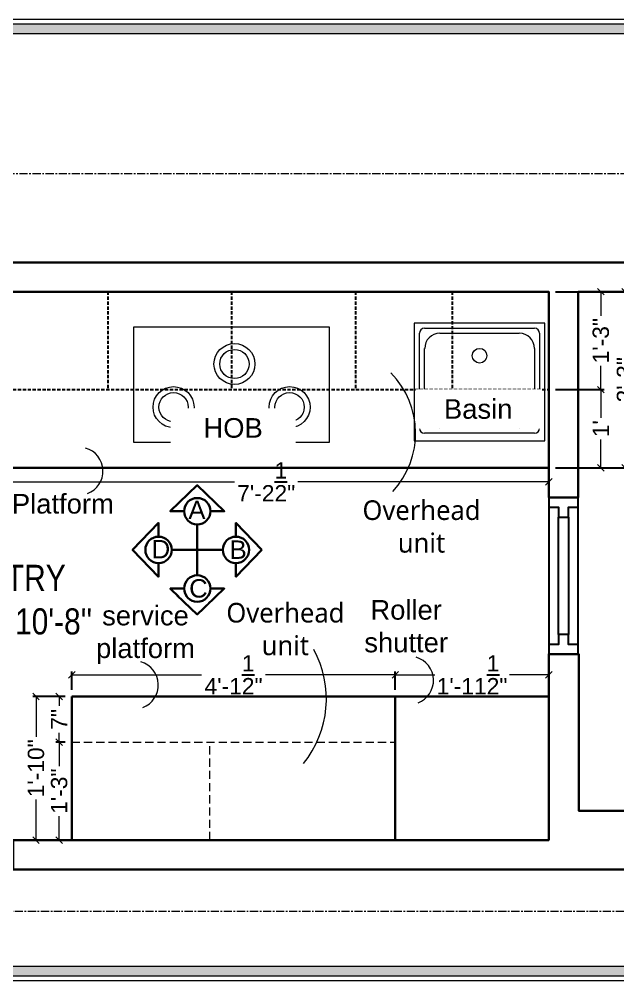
# Model space of a CAD drawing. Header units: millimetres. Extents: x 56222 to 3066687, y -650199 to -121287.
# Drawn here: x 133235 to 133326.6, y -184458.1 to -184310.8 of the extents above; entities that cross this region are included whole.
import ezdxf

# ---------------------------------------------------------------- set-up
doc = ezdxf.new("R2010")
doc.units = ezdxf.units.MM
doc.header["$MEASUREMENT"] = 0
doc.header["$PDMODE"] = 35
for name, pattern in [('CENTER', [2, 1.25, -0.25, 0.25, -0.25]), ('DASHED', [0.75, 0.5, -0.25]), ('DASHEDX2', [1.5, 1, -0.5]), ('HIDDEN', [0.375, 0.25, -0.125])]:
    doc.linetypes.add(name, pattern=pattern)
doc.layers.get('Defpoints').update_dxf_attribs({"color": 220})
for name, color, linetype, lineweight in [('dim05', 1, 'Continuous', 13), ('Dimension', 10, 'DASHEDX2', 20), ('FIRST FLOOR', 7, 'Continuous', 9), ('FIRST FLOOR ( TEXT )', 7, 'Continuous', 9), ('FIRST FLOOR_( PLine )_', 251, 'Continuous', 30), ('FUR1', 1, 'Continuous', 0), ('FURNITURE', 32, 'Continuous', 9), ('Labelling', 1, 'Continuous', 25), ('Text', 7, 'Continuous', 15), ('wall', 7, 'Continuous', 30)]:
    doc.layers.add(name, color=color, linetype=linetype, lineweight=lineweight)
doc.layers.add('XX~SLAB ( PLINE )', color=251, linetype='Continuous', plot=False)
doc.styles.add('Arial', font='arial.ttf')
doc.styles.add('KATHA', font='swissc.ttf')
doc.styles.get("Standard").update_dxf_attribs({"font": 'arial.ttf', "height": 6})
doc.dimstyles.new('ISO-25', dxfattribs={"dimtxt": 2.5, "dimasz": 1, "dimexe": 0.5, "dimexo": 1, "dimtad": 0, "dimdec": 1, "dimlunit": 4, "dimtxsty": 'Standard', "dimblk": 'OBLIQUE', "dimcen": 2.5, "dimclrd": 1, "dimclre": 1, "dimclrt": 5, "dimadec": 0, "dimazin": 0, "dimtfac": 1, "dimtdec": 1, "dimtmove": 0, "dimatfit": 3, "dimfxl": 1, "dimlwd": -1, "dimarcsym": 0})

# ---------------------------------------------------------------- blocks, each defined once
blk = doc.blocks.new('_Oblique')
at = {"layer": 'wall', "color": 0, "lineweight": -2}
blk.add_line((-0.5, -0.5), (0.5, 0.5), dxfattribs=at)
blk = doc.blocks.new('*D166')
at = {"layer": 'Defpoints', "color": 0, "lineweight": 30, "transparency": 16777216}
for p in [(133229.55, -184375.97), (133316.07, -184379.47), (133316.07, -184381.63)]:
    blk.add_point(p, dxfattribs=at)
at = {"layer": 'dim05', "color": 1, "linetype": 'Continuous', "lineweight": -2, "transparency": 16777216}
for p, q in [((133229.55, -184376.97), (133229.55, -184382.13)), ((133316.07, -184380.47), (133316.07, -184382.13))]:
    blk.add_line(p, q, dxfattribs=at)
at = {"layer": 'dim05', "color": 1, "linetype": 'Continuous', "transparency": 16777216}
for p, q in [((133229.55, -184381.63), (133267.96, -184381.63)), ((133316.07, -184381.63), (133277.66, -184381.63))]:
    blk.add_line(p, q, dxfattribs=at)
at = {"layer": 'dim05', "color": 1, "transparency": 16777216, "rotation": 180}
blk.add_blockref('_Oblique', (133229.55, -184381.63), dxfattribs=at)
at = {"layer": 'dim05', "color": 1, "transparency": 16777216}
blk.add_blockref('_Oblique', (133316.07, -184381.63), dxfattribs=at)
at = {"layer": 'dim05', "color": 5, "lineweight": 25, "transparency": 16777216, "insert": (133272.81, -184381.63), "char_height": 2.5, "attachment_point": 5, "style": 'Arial'}
blk.add_mtext('7\'-2{\\H1x;\\S1/2;}"', dxfattribs=at)
blk = doc.blocks.new('*D167')
at = {"layer": 'Defpoints', "color": 0, "lineweight": 30, "transparency": 16777216}
for p in [(133316.07, -184352.51), (133324.04, -184352.51), (133316.07, -184367.51)]:
    blk.add_point(p, dxfattribs=at)
at = {"layer": 'dim05', "color": 1, "linetype": 'Continuous', "lineweight": -2, "transparency": 16777216}
for p, q in [((133317.07, -184352.51), (133324.54, -184352.51)), ((133317.07, -184367.51), (133324.54, -184367.51))]:
    blk.add_line(p, q, dxfattribs=at)
at = {"layer": 'dim05', "color": 1, "linetype": 'Continuous', "transparency": 16777216}
for p, q in [((133324.04, -184352.51), (133324.04, -184356.18)), ((133324.04, -184367.51), (133324.04, -184363.84))]:
    blk.add_line(p, q, dxfattribs=at)
at = {"layer": 'dim05', "color": 1, "transparency": 16777216}
for p, rotation in [((133324.04, -184352.51), 90), ((133324.04, -184367.51), 270)]:
    blk.add_blockref('_Oblique', p, dxfattribs=dict(at, rotation=rotation))
at = {"layer": 'dim05', "color": 5, "lineweight": 25, "transparency": 16777216, "insert": (133324.04, -184360.01), "char_height": 2.5, "attachment_point": 5, "rotation": 90, "style": 'Arial'}
blk.add_mtext('1\'-3"', dxfattribs=at)
blk = doc.blocks.new('*D202')
at = {"layer": 'Defpoints', "color": 0, "lineweight": 30, "transparency": 16777216}
for p in [(133316.07, -184367.51), (133316.07, -184379.47), (133324.04, -184379.47)]:
    blk.add_point(p, dxfattribs=at)
at = {"layer": 'dim05', "color": 1, "linetype": 'Continuous', "lineweight": -2, "transparency": 16777216}
for p, q in [((133317.07, -184367.51), (133324.54, -184367.51)), ((133317.07, -184379.47), (133324.54, -184379.47))]:
    blk.add_line(p, q, dxfattribs=at)
at = {"layer": 'dim05', "color": 1, "linetype": 'Continuous', "transparency": 16777216}
for p, q in [((133324.04, -184367.51), (133324.04, -184371.83)), ((133324.04, -184379.47), (133324.04, -184375.15))]:
    blk.add_line(p, q, dxfattribs=at)
at = {"layer": 'dim05', "color": 1, "transparency": 16777216}
for p, rotation in [((133324.04, -184367.51), 90), ((133324.04, -184379.47), 270)]:
    blk.add_blockref('_Oblique', p, dxfattribs=dict(at, rotation=rotation))
at = {"layer": 'dim05', "color": 5, "lineweight": 25, "transparency": 16777216, "insert": (133324.04, -184373.49), "char_height": 2.5, "attachment_point": 5, "rotation": 90, "style": 'Arial'}
blk.add_mtext("1'", dxfattribs=at)
blk = doc.blocks.new('*D203')
at = {"layer": 'Defpoints', "color": 0, "lineweight": 30, "transparency": 16777216}
for p in [(133243.04, -184414.51), (133237.57, -184436.51), (133243.04, -184436.51)]:
    blk.add_point(p, dxfattribs=at)
at = {"layer": 'dim05', "color": 1, "linetype": 'Continuous', "lineweight": -2, "transparency": 16777216}
for p, q in [((133242.04, -184414.51), (133237.07, -184414.51)), ((133242.04, -184436.51), (133237.07, -184436.51))]:
    blk.add_line(p, q, dxfattribs=at)
at = {"layer": 'dim05', "color": 1, "linetype": 'Continuous', "transparency": 16777216}
for p, q in [((133237.57, -184414.51), (133237.57, -184420.71)), ((133237.57, -184436.51), (133237.57, -184430.31))]:
    blk.add_line(p, q, dxfattribs=at)
at = {"layer": 'dim05', "color": 1, "transparency": 16777216}
for p, rotation in [((133237.57, -184414.51), 90), ((133237.57, -184436.51), 270)]:
    blk.add_blockref('_Oblique', p, dxfattribs=dict(at, rotation=rotation))
at = {"layer": 'dim05', "color": 5, "lineweight": 25, "transparency": 16777216, "insert": (133237.57, -184425.51), "char_height": 2.5, "attachment_point": 5, "rotation": 90, "style": 'Arial'}
blk.add_mtext('1\'-10"', dxfattribs=at)
blk = doc.blocks.new('*D204')
at = {"layer": 'Defpoints', "color": 0, "lineweight": 30, "transparency": 16777216}
for p in [(133243.04, -184421.51), (133241.12, -184436.51), (133243.04, -184436.51)]:
    blk.add_point(p, dxfattribs=at)
at = {"layer": 'dim05', "color": 1, "linetype": 'Continuous', "lineweight": -2, "transparency": 16777216}
for p, q in [((133242.04, -184421.51), (133240.62, -184421.51)), ((133242.04, -184436.51), (133240.62, -184436.51))]:
    blk.add_line(p, q, dxfattribs=at)
at = {"layer": 'dim05', "color": 1, "linetype": 'Continuous', "transparency": 16777216}
for p, q in [((133241.12, -184421.51), (133241.12, -184425.18)), ((133241.12, -184436.51), (133241.12, -184432.84))]:
    blk.add_line(p, q, dxfattribs=at)
at = {"layer": 'dim05', "color": 1, "transparency": 16777216}
for p, rotation in [((133241.12, -184421.51), 90), ((133241.12, -184436.51), 270)]:
    blk.add_blockref('_Oblique', p, dxfattribs=dict(at, rotation=rotation))
at = {"layer": 'dim05', "color": 5, "lineweight": 25, "transparency": 16777216, "insert": (133241.12, -184429.01), "char_height": 2.5, "attachment_point": 5, "rotation": 90, "style": 'Arial'}
blk.add_mtext('1\'-3"', dxfattribs=at)
blk = doc.blocks.new('*D205')
at = {"layer": 'Defpoints', "color": 0, "lineweight": 30, "transparency": 16777216}
for p in [(133241.12, -184414.51), (133243.04, -184414.51), (133243.04, -184421.51)]:
    blk.add_point(p, dxfattribs=at)
at = {"layer": 'dim05', "color": 1, "linetype": 'Continuous', "lineweight": -2, "transparency": 16777216}
for p, q in [((133242.04, -184414.51), (133240.62, -184414.51)), ((133242.04, -184421.51), (133240.62, -184421.51))]:
    blk.add_line(p, q, dxfattribs=at)
at = {"layer": 'dim05', "color": 1, "linetype": 'Continuous', "transparency": 16777216}
for p, q in [((133241.12, -184414.51), (133241.12, -184415.96)), ((133241.12, -184421.51), (133241.12, -184420.07))]:
    blk.add_line(p, q, dxfattribs=at)
at = {"layer": 'dim05', "color": 1, "transparency": 16777216}
for p, rotation in [((133241.12, -184414.51), 90), ((133241.12, -184421.51), 270)]:
    blk.add_blockref('_Oblique', p, dxfattribs=dict(at, rotation=rotation))
at = {"layer": 'dim05', "color": 5, "lineweight": 25, "transparency": 16777216, "insert": (133241.12, -184418.01), "char_height": 2.5, "attachment_point": 5, "rotation": 90, "style": 'Arial'}
blk.add_mtext('7"', dxfattribs=at)
blk = doc.blocks.new('*D206')
at = {"layer": 'Defpoints', "color": 0, "lineweight": 30, "transparency": 16777216}
for p in [(133316.07, -184411.18), (133292.57, -184414.51), (133316.07, -184414.51)]:
    blk.add_point(p, dxfattribs=at)
at = {"layer": 'dim05', "color": 1, "linetype": 'Continuous', "lineweight": -2, "transparency": 16777216}
for p, q in [((133292.57, -184413.51), (133292.57, -184410.68)), ((133316.07, -184413.51), (133316.07, -184410.68))]:
    blk.add_line(p, q, dxfattribs=at)
at = {"layer": 'dim05', "color": 1, "linetype": 'Continuous', "transparency": 16777216}
for p, q in [((133292.57, -184411.18), (133298.61, -184411.18)), ((133316.07, -184411.18), (133310.04, -184411.18))]:
    blk.add_line(p, q, dxfattribs=at)
at = {"layer": 'dim05', "color": 1, "transparency": 16777216, "rotation": 180}
blk.add_blockref('_Oblique', (133292.57, -184411.18), dxfattribs=at)
at = {"layer": 'dim05', "color": 1, "transparency": 16777216}
blk.add_blockref('_Oblique', (133316.07, -184411.18), dxfattribs=at)
at = {"layer": 'dim05', "color": 5, "lineweight": 25, "transparency": 16777216, "insert": (133304.32, -184411.18), "char_height": 2.5, "attachment_point": 5, "style": 'Arial'}
blk.add_mtext('1\'-11{\\H1x;\\S1/2;}"', dxfattribs=at)
blk = doc.blocks.new('*D207')
at = {"layer": 'Defpoints', "color": 0, "lineweight": 30, "transparency": 16777216}
for p in [(133243.04, -184411.18), (133243.04, -184414.51), (133292.57, -184414.51)]:
    blk.add_point(p, dxfattribs=at)
at = {"layer": 'dim05', "color": 1, "linetype": 'Continuous', "lineweight": -2, "transparency": 16777216}
for p, q in [((133243.04, -184413.51), (133243.04, -184410.68)), ((133292.57, -184413.51), (133292.57, -184410.68))]:
    blk.add_line(p, q, dxfattribs=at)
at = {"layer": 'dim05', "color": 1, "linetype": 'Continuous', "transparency": 16777216}
for p, q in [((133243.04, -184411.18), (133262.9, -184411.18)), ((133292.57, -184411.18), (133272.71, -184411.18))]:
    blk.add_line(p, q, dxfattribs=at)
at = {"layer": 'dim05', "color": 1, "transparency": 16777216, "rotation": 180}
blk.add_blockref('_Oblique', (133243.04, -184411.18), dxfattribs=at)
at = {"layer": 'dim05', "color": 1, "transparency": 16777216}
blk.add_blockref('_Oblique', (133292.57, -184411.18), dxfattribs=at)
at = {"layer": 'dim05', "color": 5, "lineweight": 25, "transparency": 16777216, "insert": (133267.81, -184411.18), "char_height": 2.5, "attachment_point": 5, "style": 'Arial'}
blk.add_mtext('4\'-1{\\H1x;\\S1/2;}"', dxfattribs=at)
blk = doc.blocks.new('*D210')
at = {"layer": 'Defpoints', "color": 0, "lineweight": 30, "transparency": 16777216}
for p in [(133317.07, -184352.51), (133316.07, -184379.47), (133327.74, -184379.47)]:
    blk.add_point(p, dxfattribs=at)
at = {"layer": 'dim05', "color": 1, "linetype": 'Continuous', "lineweight": -2, "transparency": 16777216}
for p, q in [((133318.07, -184352.51), (133328.24, -184352.51)), ((133317.07, -184379.47), (133328.24, -184379.47))]:
    blk.add_line(p, q, dxfattribs=at)
at = {"layer": 'dim05', "color": 1, "linetype": 'Continuous', "transparency": 16777216}
for p, q in [((133327.74, -184352.51), (133327.74, -184362.02)), ((133327.74, -184379.47), (133327.74, -184369.96))]:
    blk.add_line(p, q, dxfattribs=at)
at = {"layer": 'dim05', "color": 1, "transparency": 16777216}
for p, rotation in [((133327.74, -184352.51), 90), ((133327.74, -184379.47), 270)]:
    blk.add_blockref('_Oblique', p, dxfattribs=dict(at, rotation=rotation))
at = {"layer": 'dim05', "color": 5, "lineweight": 25, "transparency": 16777216, "insert": (133327.74, -184365.99), "char_height": 2.5, "attachment_point": 5, "rotation": 90, "style": 'Arial'}
blk.add_mtext('2\'-3"', dxfattribs=at)

msp = doc.modelspace()

# ---------------------------------------------------------------- hatches: boundary and pattern name
at = {"layer": 'Dimension', "linetype": 'Continuous', "true_color": 0xd39e00}
h = msp.add_hatch(color=42, dxfattribs=at)
h.paths.add_polyline_path([(133175.76, -184457.33), (133382.94, -184457.33), (133382.94, -184311.5), (133175.76, -184311.5)])
h.paths.add_polyline_path([(133177.21, -184455.87), (133381.49, -184455.87), (133381.49, -184312.95), (133177.21, -184312.95)], flags=16)

# ---------------------------------------------------------------- linework, layer by layer
at = {"layer": 'Dimension', "color": 42, "linetype": 'Continuous', "true_color": 0xd39e00}
for points in [[(133175.03, -184310.77), (133383.67, -184310.77), (133383.67, -184458.05), (133175.03, -184458.05)], [(133175.76, -184311.5), (133382.94, -184311.5), (133382.94, -184457.33), (133175.76, -184457.33)], [(133177.21, -184312.95), (133381.49, -184312.95), (133381.49, -184455.87), (133177.21, -184455.87)]]:
    msp.add_lwpolyline(points, close=True, dxfattribs=at)
at = {"layer": 'FIRST FLOOR', "transparency": 33554687}
for p, q in [((133316.07, -184434.48), (133316.07, -184352.51)), ((133316.07, -184384.02), (133320.57, -184384.02)), ((133237.57, -184436.51), (133316.07, -184436.51)), ((133237.57, -184441.01), (133345.57, -184441.01))]:
    msp.add_line(p, q, dxfattribs=at)
at = {"layer": 'FIRST FLOOR_( PLine )_', "transparency": 33554687}
for p, q in [((133202.07, -184348.01), (133330.57, -184348.01)), ((133202.07, -184352.51), (133316.07, -184352.51)), ((133316.07, -184352.51), (133316.07, -184384.02)), ((133320.57, -184384.02), (133320.57, -184352.51)), ((133320.57, -184352.51), (133330.56, -184352.51)), ((133316.07, -184384.02), (133320.57, -184384.02))]:
    msp.add_line(p, q, dxfattribs=at)
msp.add_lwpolyline([(133234.07, -184436.51), (133234.07, -184441.01), (133345.57, -184441.01), (133345.57, -184436.51), (133345.57, -184432.01), (133320.66, -184432.01), (133320.66, -184408.02), (133316.07, -184408.02), (133316.07, -184436.51)], close=True, dxfattribs=at)
at = {"layer": 'FUR1', "color": 252, "true_color": 0x939598}
for centre, radius, start, end in [((133282.51, -184374.19, -1.24), 13.17, 317.2388, 44.5317), ((133266.27, -184414.88), 15.75, 321.0279, 28.6733)]:
    msp.add_arc(centre, radius, start, end, dxfattribs=at)
at = {"layer": 'FURNITURE', "linetype": 'DASHED', "lineweight": 25}
for p, q in [((133248.55, -184352.51), (133248.55, -184367.51)), ((133267.5, -184352.51), (133267.5, -184367.51)), ((133286.46, -184352.51), (133286.46, -184367.51)), ((133301.27, -184352.51), (133301.27, -184367.51)), ((133229.55, -184367.51), (133316.07, -184367.51))]:
    msp.add_line(p, q, dxfattribs=at)
at = {"layer": 'FURNITURE'}
for p, q in [((133315.47, -184357.33), (133295.47, -184357.33)), ((133295.47, -184357.33), (133295.47, -184375.33)), ((133297.03, -184358.1), (133313.88, -184358.1)), ((133315.47, -184375.33), (133315.47, -184357.33)), ((133296.25, -184373.42), (133296.25, -184358.88)), ((133299.39, -184358.88), (133311.55, -184358.88)), ((133314.65, -184358.88), (133314.65, -184373.42)), ((133297.06, -184371.09), (133297.06, -184361.2)), ((133313.88, -184361.2), (133313.88, -184371.09)), ((133313.88, -184374.19), (133297.03, -184374.19)), ((133311.55, -184373.42), (133299.39, -184373.42)), ((133295.47, -184375.33), (133315.47, -184375.33))]:
    msp.add_line(p, q, dxfattribs=at)
at = {"layer": 'FURNITURE', "linetype": 'HIDDEN', "lineweight": 18, "ltscale": 5}
for p, q in [((133243.04, -184421.51), (133292.57, -184421.51)), ((133264.19, -184436.51), (133264.19, -184421.51))]:
    msp.add_line(p, q, dxfattribs=at)
at = {"layer": 'FURNITURE', "color": 9, "linetype": 'CENTER', "lineweight": 15, "true_color": 0xc7c8ca}
msp.add_lwpolyline([(133345.57, -184447.45), (133183.04, -184447.45), (133183.04, -184334.4), (133345.57, -184334.4)], close=True, dxfattribs=at)
at = {"layer": 'FURNITURE', "lineweight": 30}
for points in [[(133229.55, -184352.51), (133316.07, -184352.51), (133316.07, -184379.47), (133229.55, -184379.47)], [(133243.04, -184414.51), (133316.07, -184414.51), (133316.07, -184436.51), (133243.04, -184436.51)], [(133292.57, -184414.51), (133316.07, -184414.51), (133316.07, -184436.51), (133292.57, -184436.51)]]:
    msp.add_lwpolyline(points, close=True, dxfattribs=at)
at = {"layer": 'FURNITURE'}
msp.add_lwpolyline([(133252.54, -184357.91), (133282.46, -184357.91), (133282.46, -184375.62), (133252.54, -184375.62)], close=True, dxfattribs=at)
for centre, radius in [((133267.95, -184363.58), 3.14), ((133305.47, -184362.31), 1.12), ((133267.95, -184363.58), 2.24), ((133258.62, -184370.19), 3.14), ((133276.39, -184370.19), 3.14), ((133258.62, -184370.19), 2.24), ((133276.39, -184370.19), 2.24)]:
    msp.add_circle(centre, radius, dxfattribs=at)
for centre, radius, start, end in [((133297.03, -184358.88), 0.775, 90, 180), ((133313.88, -184358.88), 0.775, 0, 90), ((133299.39, -184361.2), 2.32, 90, 180), ((133311.55, -184361.2), 2.32, 0, 90), ((133299.39, -184371.09), 2.32, 180, 270), ((133311.55, -184371.09), 2.32, 270, 0), ((133297.03, -184373.42), 0.775, 180, 270), ((133313.88, -184373.42), 0.775, 270, 0)]:
    msp.add_arc(centre, radius, start, end, dxfattribs=at)
at = {"layer": 'Text', "color": 18, "lineweight": 30, "true_color": 0x000000}
msp.add_line((133266.16, -184392.05), (133258.35, -184392.05), dxfattribs=at)
for points in [[(133260.24, -184386.13), (133258.13, -184386.13), (133262.26, -184382.16), (133266.39, -184386.13), (133264.28, -184386.13)], [(133256.34, -184394.07), (133256.34, -184396.18), (133252.36, -184392.05), (133256.34, -184387.92), (133256.34, -184390.03)], [(133252.36, -184392.05), (133256.34, -184387.92), (133256.34, -184390.03)], [(133262.26, -184388.15), (133262.26, -184395.95)], [(133272.15, -184392.05), (133268.18, -184387.92), (133268.18, -184390.03)], [(133252.36, -184392.05), (133256.34, -184396.18), (133256.34, -184394.07)], [(133272.15, -184392.05), (133268.18, -184396.18), (133268.18, -184394.07)]]:
    msp.add_lwpolyline(points, dxfattribs=at)
for centre in [(133262.26, -184386.13), (133256.33, -184392.05), (133268.18, -184392.05)]:
    msp.add_circle(centre, 2.02, dxfattribs=at)
at = {"layer": 'XX~SLAB ( PLINE )', "transparency": 33554687}
msp.add_lwpolyline([(133316.07, -184384.02), (133316.07, -184385.52), (133317.57, -184385.52), (133317.57, -184387.02), (133319.07, -184387.02), (133319.07, -184405.02), (133317.57, -184405.02), (133317.57, -184406.52), (133316.07, -184406.52), (133316.07, -184408.02), (133320.57, -184408.02), (133320.57, -184406.52), (133319.07, -184406.52), (133319.07, -184405.02), (133317.57, -184405.02), (133317.57, -184387.02), (133319.07, -184387.02), (133319.07, -184385.52), (133320.57, -184385.52), (133320.57, -184384.02), (133316.07, -184384.02), (133316.07, -184408.02), (133320.57, -184408.02), (133320.57, -184384.02)], close=True, dxfattribs=at)

# ---------------------------------------------------------------- texts
at = {"layer": 'FIRST FLOOR ( TEXT )', "transparency": 33554687, "insert": (133232.83, -184399.7), "char_height": 4, "attachment_point": 5, "style": 'KATHA'}
msp.add_mtext("PANTRY\\P7'-2'' X 10'-8''", dxfattribs=at)
at = {"layer": 'Labelling', "color": 1, "insert": (133296.58, -184388.49), "char_height": 3, "width": 16.1646, "attachment_point": 5, "style": 'Arial'}
msp.add_mtext('{\\fMalgun Gothic|b0|i0|c0|p34;Overhead\\Punit}', dxfattribs=at)
at = {"layer": 'Text', "attachment_point": 1, "style": 'Arial'}
for s, insert, char_height in [('A ', (133260.89, -184384.52), 2.818), ('D', (133255.27, -184390.53), 2.82), ('B ', (133267.21, -184390.61), 2.818)]:
    msp.add_mtext_dynamic_manual_height_columns(s, width=6.2096, gutter_width=8.81, heights=[0], dxfattribs=dict(at, insert=insert, char_height=char_height))

# ---------------------------------------------------------------- dimensions: what is measured, and where the dimension line sits
at = {"layer": 'dim05', "color": 27, "lineweight": 25, "true_color": 0x7d5120}
for base, p1, p2, picture, middle in [((133324.04, -184352.51), (133316.07, -184367.51), (133316.07, -184352.51), '*D167', (133324.04, -184360.01)), ((133327.74, -184379.47), (133317.07, -184352.51), (133316.07, -184379.47), '*D210', (133327.74, -184365.99)), ((133324.04, -184379.47), (133316.07, -184367.51), (133316.07, -184379.47), '*D202', (133324.04, -184373.49)), ((133237.57, -184436.51), (133243.04, -184414.51), (133243.04, -184436.51), '*D203', (133237.57, -184425.51)), ((133241.12, -184414.51), (133243.04, -184421.51), (133243.04, -184414.51), '*D205', (133241.12, -184418.01)), ((133241.12, -184436.51), (133243.04, -184421.51), (133243.04, -184436.51), '*D204', (133241.12, -184429.01))]:
    dim = msp.add_linear_dim(base=base, p1=p1, p2=p2, angle=90, dimstyle='ISO-25', override={"dimtxsty": 'Arial'}, dxfattribs=at)
    dim.commit()
    dim.dimension.update_dxf_attribs({"geometry": picture, "text_midpoint": middle})
for base, p1, p2, picture, middle in [((133316.07, -184381.63), (133229.55, -184375.97), (133316.07, -184379.47), '*D166', (133272.81, -184381.63)), ((133243.04, -184411.18), (133292.57, -184414.51), (133243.04, -184414.51), '*D207', (133267.81, -184411.18)), ((133316.07, -184411.18), (133292.57, -184414.51), (133316.07, -184414.51), '*D206', (133304.32, -184411.18))]:
    dim = msp.add_linear_dim(base=base, p1=p1, p2=p2, dimstyle='ISO-25', override={"dimtxsty": 'Arial'}, dxfattribs=at)
    dim.commit()
    dim.dimension.update_dxf_attribs({"geometry": picture, "text_midpoint": middle})

# ---------------------------------------------------------------- next in the draw order: texts
at = {"layer": 'Labelling', "color": 1, "char_height": 3, "width": 16.1646, "attachment_point": 5, "style": 'Arial', "bg_fill": 2}
for s, insert in [('\\A1;Basin', (133305.26, -184370.49)), ('\\A1;HOB', (133267.74, -184373.39)), ('\\A1;Platform', (133241.68, -184385.01)), ('\\A1;service platform', (133254.33, -184405.07)), ('\\A1;Roller shutter', (133294.23, -184403.76))]:
    msp.add_mtext(s, dxfattribs=dict(at, insert=insert))

# ---------------------------------------------------------------- next in the draw order: linework, layer by layer
at = {"layer": 'FUR1', "color": 252, "true_color": 0x939598}
for centre in [(133244.13, -184379.99, -1.24), (133252.6, -184412.75), (133294.73, -184412.05, -1.24)]:
    msp.add_arc(centre, 3.69, 290.9633, 73.645, dxfattribs=at)
at = {"layer": 'Text', "color": 18, "lineweight": 30, "true_color": 0x000000}
msp.add_lwpolyline([(133260.24, -184397.97), (133258.13, -184397.97), (133262.26, -184401.94), (133266.39, -184397.97), (133264.28, -184397.97)], dxfattribs=at)
msp.add_circle((133262.26, -184397.97), 2.02, dxfattribs=at)

# ---------------------------------------------------------------- next in the draw order: texts
at = {"layer": 'Labelling', "color": 1, "insert": (133275.74, -184404.2), "char_height": 3, "width": 16.1646, "attachment_point": 5, "style": 'Arial'}
msp.add_mtext('{\\fMalgun Gothic|b0|i0|c0|p34;Overhead\\Punit}', dxfattribs=at)
at = {"layer": 'Text', "insert": (133261.01, -184396.54), "char_height": 2.818, "attachment_point": 1, "style": 'Arial'}
msp.add_mtext_dynamic_manual_height_columns('C ', width=6.2096, gutter_width=8.81, heights=[0], dxfattribs=at)

doc.saveas('drawing.dxf')
